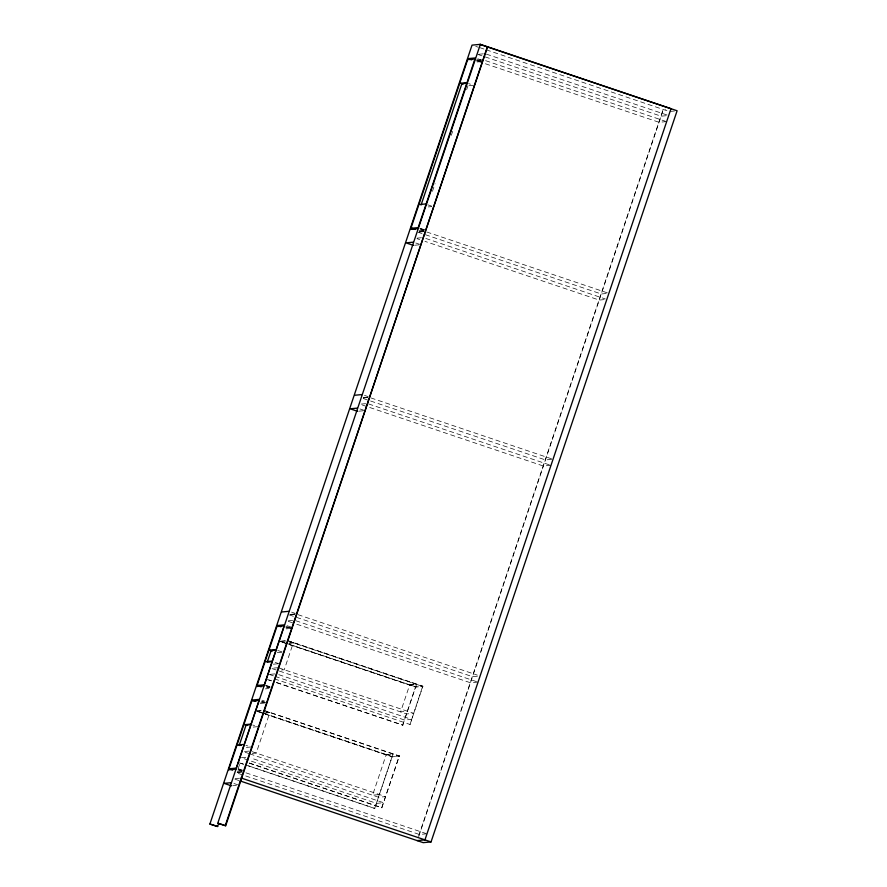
<?xml version="1.0" encoding="UTF-8"?>
<svg xmlns="http://www.w3.org/2000/svg" width="887" height="887" viewBox="0 0 887 887"><rect width="100%" height="100%" fill="white"/><g stroke="black" fill="none" stroke-linecap="round" stroke-linejoin="round"><path stroke-width="0.67" stroke-dasharray="4.43 3.33" d="M238.182 768.608L239.933 763.397M432.446 191.37L435.073 183.554M451.306 135.323L452.636 131.365M466.662 89.687L467.981 85.784M245.799 765.026L374.669 808.456L392.109 756.644L399.427 755.957L381.765 807.791L246.375 762.166M276.434 682.591L402.709 725.145L415.593 686.882L422.899 686.194L410.027 724.468L422.678 686.216M374.669 808.456L393.107 753.928L386.233 754.571L372.562 795.207L379.436 794.564M402.709 725.145L416.591 684.165L409.716 684.808L400.602 711.895L407.466 711.252M381.765 807.791L399.205 755.979M418.886 835.343L663.177 109.445L665.793 109.201M418.664 836.641L663.398 109.423M478.902 54.251L485.056 53.675M476.851 60.349L483.005 59.773M476.629 61.026L481.541 60.571M477.073 61.968L481.53 61.547L476.563 59.884M469.09 85.673L473.558 85.252L468.591 83.589M674.497 111.008L669.275 111.496L486.287 49.827M666.048 115.731L661.125 116.197L477.672 54.373M666.459 121.597L659.074 122.295L476.929 60.904M428.288 206.915L431.636 206.604M419.196 230.72L423.664 230.31M419.196 231.707L424.097 231.252M419.074 232.05L425.228 231.474L607.362 292.854M417.023 238.148L423.177 237.561M414.628 245.255L419.54 244.79M606.209 293.53L601.286 293.985L424.385 234.368M604.158 299.629L599.235 300.083L424.962 241.353M363.348 397.653L368.249 397.188M363.226 397.986L369.38 397.409L551.514 458.801M361.175 404.084L367.329 403.507M358.791 411.191L363.692 410.736M551.603 459.355L545.438 459.932L361.996 398.108M550.783 465.331L543.387 466.03L361.253 404.638M290.404 614.381L295.316 613.926M290.282 614.724L296.435 614.148L477.273 675.096M288.231 620.822L294.384 620.246M285.847 627.929L290.759 627.475M286.29 628.872L290.748 628.462L285.78 626.787M280.425 641.234L285.913 640.713M285.847 640.924L280.347 641.434L415.737 687.059M289.262 643.031L293.386 642.643L284.272 669.729L280.148 670.117M289.195 643.23L293.32 642.842M277.199 652.688L281.656 652.267M273.318 664.197L277.775 663.786M270.369 674.32L275.014 673.876M266.455 687.802L269.803 687.492M265.335 688.889L269.016 688.545M477.428 676.204L472.505 676.67L289.051 614.835M409.65 685.008L416.524 684.365M260.778 702.437L264.459 702.094M477.838 682.07L470.454 682.768L296.169 624.027M260.102 703.48L264.559 703.069M261.066 710.609L256.942 710.997L263.04 713.048M256.875 711.197L261 710.809M265.79 712.793L269.903 712.405L256.232 753.041L252.108 753.429M265.712 712.993L269.836 712.605M253.238 727.085L257.696 726.664L252.728 724.989M246.398 747.408L250.855 746.987L245.899 745.313M245.81 757.298L241.164 757.731L376.554 803.367L383.528 802.713L250.744 757.953M386.167 754.77L393.041 754.127M237.306 771.213L241.763 770.792M237.295 772.2L242.206 771.734M237.173 772.533L243.326 771.956M235.122 778.631L240.044 778.176M232.738 785.749L236.419 785.394M426.78 833.791L419.396 834.479L235.942 772.655M479.734 47.621L484.978 49.384M475.754 46.39L478.237 47.222M486.364 54.118L667.201 115.066M485.632 60.66L665.15 121.164M477.805 58.775L481.53 60.039M477.428 59.795L482.384 61.469M427.789 204.819L431.537 206.083M420.671 228.447L425.627 230.121M419.817 228.524L424.773 230.199M420.36 229.456L424.086 230.72M417.844 232.161L423.077 233.924M425.793 238.448L605.311 298.952M417.101 238.703L419.717 239.579M415.803 243.005L419.529 244.258M364.513 395.402L368.238 396.655M368.637 403.951L549.463 464.888M359.956 408.94L363.681 410.204M291.579 612.141L295.304 613.394M295.704 620.689L476.53 681.626M288.308 621.377L294.861 623.583M287.022 625.679L290.736 626.943M286.645 626.699L291.601 628.373M287.51 640.569L422.899 686.194M287.288 640.591L422.833 686.394L415.515 687.081L280.137 641.456M289.661 641.611L422.611 686.416M280.203 641.257L286.512 643.286M286.712 643.441L415.803 686.86M277.808 650.493L282.765 652.167M275.17 662.423L278.895 663.676M278.773 674.652L411.557 719.401L404.594 720.056L275.713 676.615M269.204 674.419L274.405 676.182M274.416 678.854L410.027 724.468M268.839 679.941L271.444 680.817M276.655 682.569L402.931 725.134M267.32 679.52L271.222 680.839M265.568 685.207L270.535 686.882M265.956 685.706L270.912 687.381M266.499 686.638L268.983 687.48M261.942 700.187L264.426 701.029M261.565 701.207L266.532 702.881M261.953 701.706L264.437 702.537M263.816 710.354L399.427 755.957M263.971 710.531L399.35 756.156L392.043 756.844L256.653 711.219M263.45 713.192L392.331 756.622M256.72 711.019L392.265 756.822M249.358 753.684L243.215 751.633L250.134 750.99L385.579 796.615L378.605 797.269L249.724 753.828M249.203 763.02L381.987 807.769M240.809 763.241L243.415 764.128M248.615 765.88L374.891 808.434M239.29 762.831L244.49 764.583M238.769 768.94L242.495 770.193M237.916 769.018L242.883 770.692M238.47 769.949L242.195 771.202M245.954 772.843L425.472 833.348M234.977 779.207L238.913 780.538M233.913 783.498L237.627 784.751M278.174 667.678L271.256 668.332L406.689 713.957L413.608 713.303L278.174 667.678"/><path stroke-width="1.33" d="M218.723 823.868L217.348 826.54L209.897 824.034L472.028 45.137L480.366 44.35L677.103 110.764L431.038 841.918L423.21 842.65L240.222 780.981M229.001 768.785L251.797 701.052L259.082 700.375L236.286 768.098L229.001 768.785L232.727 770.038M257.042 685.474L276.866 626.555L284.162 625.867L264.326 684.797L257.042 685.474L260.767 686.726M410.892 228.292L467.649 59.64L474.944 58.963L418.187 227.615L410.892 228.292L413.375 229.134M421.081 204.964L461.883 83.722L466.351 83.311M487.329 46.9L225.686 825.764L217.747 823.302L480.366 44.35M225.642 824.489L241.552 777.212M487.562 46.889L241.275 778.054L431.038 841.918M475.321 57.943L467.959 58.631L471.684 59.884M466.107 82.746L460.53 83.267L463.014 84.11M419.728 204.509L425.305 203.988M410.515 229.312L417.877 228.624M413.32 242.173L405.958 242.861L413.409 245.366M354.678 395.258L362.04 394.56M357.472 408.109L350.11 408.796L357.561 411.313M281.733 611.986L289.095 611.298M284.539 624.847L277.176 625.535L280.902 626.787M275.325 649.65L269.748 650.171L272.231 651.014M275.558 650.215L271.1 650.637L267.231 662.145L270.568 661.835M265.867 661.691L271.444 661.17M256.665 686.494L264.027 685.806M259.459 699.355L252.096 700.043L255.822 701.295M250.245 724.158L244.679 724.679L247.151 725.511M250.489 724.712L246.032 725.134L239.191 745.457L241.419 745.246M237.838 745.002L243.415 744.47M228.624 769.805L235.986 769.118M231.429 782.656L224.067 783.354L231.507 785.86M209.897 824.034L217.836 826.496M417.123 840.599L424.951 839.867L671.004 108.713L479.878 44.394M411.756 228.214L415.471 229.467M257.895 685.396L261.621 686.649M229.855 768.707L232.339 769.539M218.235 823.247L225.686 825.764"/></g></svg>
